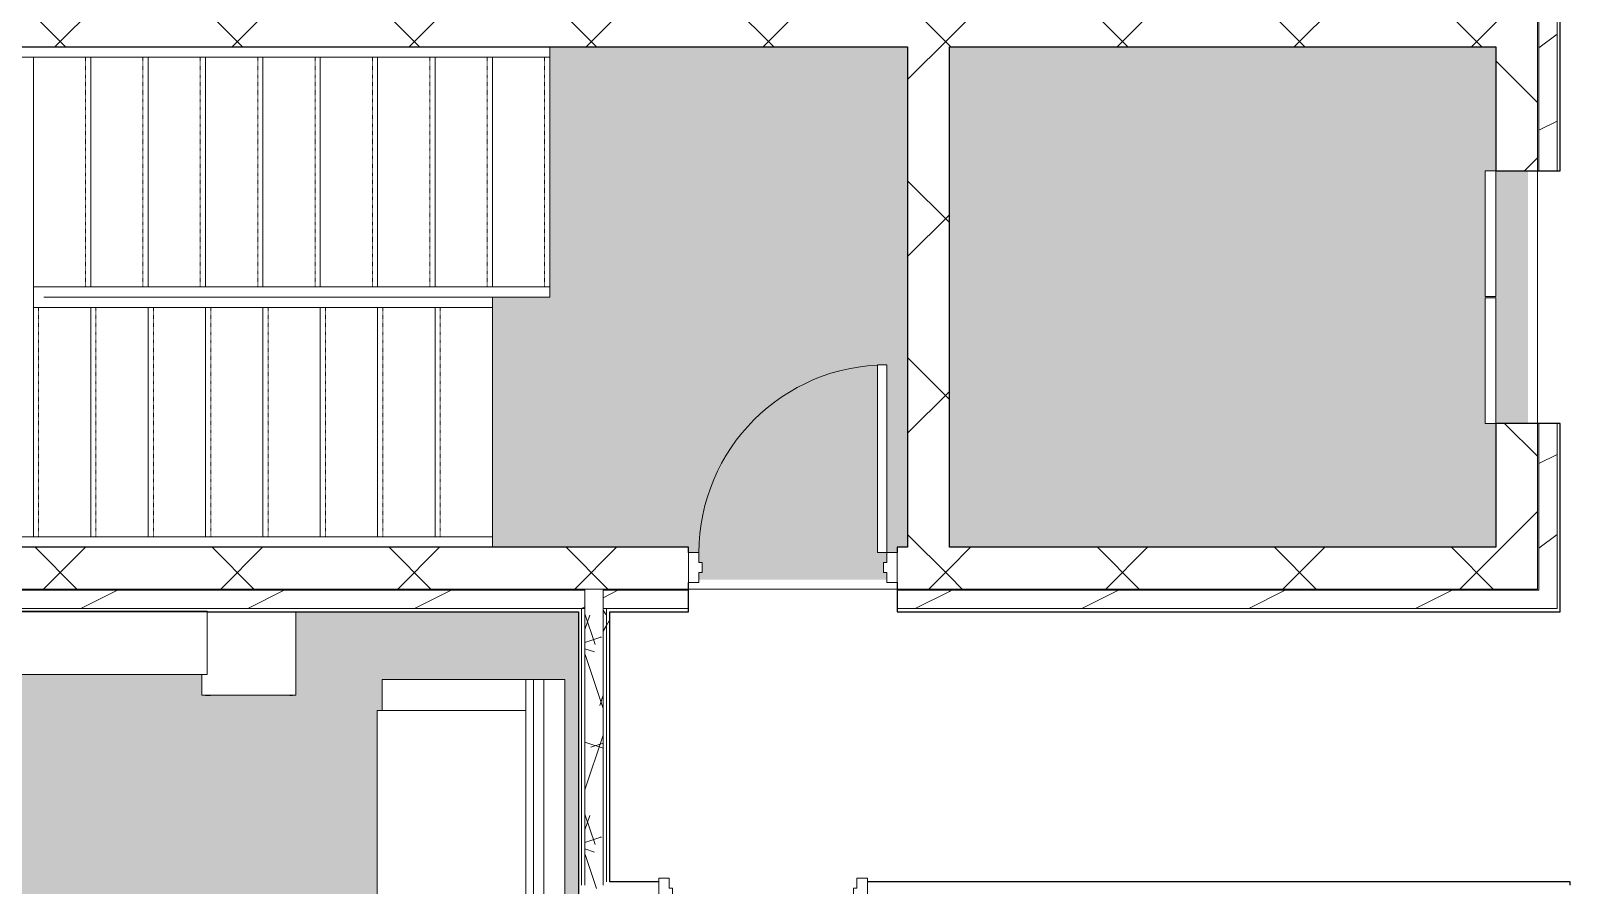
# Model space of a CAD drawing. Header units: inches. Extents: x -4830 to -235, y 9551 to 12852.
# Drawn here: x -3773.1 to -3478, y 11378.2 to 11542.1 of the extents above; entities that cross this region are included whole.
import ezdxf

# ---------------------------------------------------------------- set-up
doc = ezdxf.new("R2010")
doc.units = ezdxf.units.IN
doc.header["$MEASUREMENT"] = 0
doc.linetypes.add('Overhead 1_16_', pattern=[0.101562, 0.0625, -0.039062])
for name, color, linetype, lineweight in [('0-1', 7, 'Continuous', 5), ('0-2', 7, 'Continuous', 9), ('0-3', 8, 'Continuous', 9), ('A-AREA-PATT-3', 41, 'Continuous', 9), ('A-DOOR-1', 7, 'Continuous', 9), ('A-DOOR-2', 50, 'Continuous', 13), ('A-DOOR-FRAM-1', 50, 'Continuous', 13), ('A-FLOR', 192, 'Continuous', 9), ('A-WALL-1', 250, 'Continuous', 25), ('A-WALL-2', 7, 'Continuous', 9), ('A-WALL-PATT-1', 7, 'Continuous', 9), ('A-WALL-PATT-3', 253, 'Continuous', 9), ('A-WALL-PATT-4', 252, 'Continuous', 9), ('I-FURN', 30, 'Continuous', 9), ('I-FURN-1', 7, 'Continuous', 9), ('I-WALL-1', 250, 'Continuous', 25), ('Q-SPCQ-1', 7, 'Continuous', 9), ('S-STRS-1', 7, 'Continuous', 9), ('S-STRS-2', 7, 'Overhead 1_16_', 9)]:
    doc.layers.add(name, color=color, linetype=linetype, lineweight=lineweight)
doc.layers.add('A-AREA-PATT-1', color=7, linetype='Continuous', lineweight=9, transparency=1)
pattern_1 = [(0, (0, 0), (61.44, 15.36), [2.534, -43.546, 2.534, -43.546, -245.76]), (0, (0, 0), (61.44, 15.36), [-92.16, 2.534, -89.626, 2.534, -43.546, -107.52]), (0, (0, 0), (61.44, 15.36), [-230.4, 2.534, -28.186, 2.534, -74.266]), (120, (23.04, 7.68), (-44.02215, 45.5286), [2.534, -43.546, 2.534, -43.546, -245.76]), (120, (23.04, 7.68), (-44.02215, 45.5286), [-92.16, 2.534, -89.626, 2.534, -43.546, -107.52]), (120, (23.04, 7.68), (-44.02215, 45.5286), [-230.4, 2.534, -28.186, 2.534, -74.266]), (240, (30.72, 38.4), (-17.41785, -60.8886), [2.534, -43.546, 2.534, -43.546, -245.76]), (240, (30.72, 38.4), (-17.41785, -60.8886), [-92.16, 2.534, -89.626, 2.534, -43.546, -107.52]), (240, (30.72, 38.4), (-17.41785, -60.8886), [-230.4, 2.534, -28.186, 2.534, -74.266])]
pattern_2 = [(45, (0, 0), (-16.970563, 16.970563), []), (135, (0, 0), (-16.970563, -16.970563), [])]
pattern_3 = [(216.87, (12.795, 31.987), (95.9612857, 63.9749714), [15.994, -143.942]), (206.565, (31.987, 22.391), (-31.986981, -31.986924), [35.763, -35.763]), (198.435, (31.987, 6.397), (-63.974746, -31.987128), [20.231, -80.922])]

# ---------------------------------------------------------------- blocks, each defined once
blk = doc.blocks.new('Entertainment_Center_14771 - Entertainment_Center_14771-V9-FLOOR PLAN - 3RD FLOOR')
at = {"layer": 'I-FURN-1'}
for p, q in [((-18, 10), (-36, 10)), ((-36, 10), (-36, -6)), ((-34.85, 10.03), (-35.34, 10.03)), ((-34.85, 10), (-34.85, 10.03)), ((-18.66, 10.03), (-19.66, 10.03)), ((-19.66, 10.03), (-19.66, 10)), ((-18.66, 10), (-18.66, 10.03)), ((-18, 6), (-18, 10)), ((36, 10), (18, 10)), ((18, 10), (18, 6)), ((18.66, 10.03), (18.66, 10)), ((19.66, 10.03), (18.66, 10.03)), ((19.66, 10), (19.66, 10.03)), ((35.34, 10.03), (34.85, 10.03)), ((34.85, 10.03), (34.85, 10)), ((36, -6), (36, 10)), ((19, 6), (-19, 6)), ((-19, 6), (-19, -6)), ((19, -6), (19, 6)), ((-19, -6), (19, -6)), ((-19, -6.13), (-19, -6)), ((-19, -6), (19, -6)), ((19, -6.13), (-19, -6.13)), ((19, -6), (19, -6.13))]:
    blk.add_line(p, q, dxfattribs=at)
blk = doc.blocks.new('Couch-Both_Arms-Generic - 2-1352635-FLOOR PLAN - 3RD FLOOR')
at = {"layer": 'I-FURN'}
for p, q in [((-24, 13.5), (24, 13.5)), ((24, 13.5), (-24, 13.5)), ((-24, 13.5), (-24, 10)), ((24, 10), (24, 13.5)), ((-24, 11.5), (24, 11.5)), ((-24, 10), (-24, -17.5)), ((-24, 10), (24, 10)), ((-18, -17.5), (-18, 10)), ((18, 10), (18, -17.5)), ((24, -17.5), (24, 10)), ((-24, -17.5), (-18, -17.5)), ((-18, -17.5), (-18, -18.5)), ((18, -18.5), (18, -17.5)), ((18, -17.5), (24, -17.5)), ((-18, -18.5), (18, -18.5))]:
    blk.add_line(p, q, dxfattribs=at)
at = {"layer": 'I-FURN-1'}
for p, q in [((24, 17.5), (-24, 17.5)), ((-24, 17.5), (-24, 13.5)), ((24, 13.5), (24, 17.5))]:
    blk.add_line(p, q, dxfattribs=at)
blk = doc.blocks.new('CTR - 1st Phase - Unit Layouts_rvt-1-FLOOR PLAN - 3RD FLOOR')
at = {"layer": '0-2'}
for name, p, rotation in [('Entertainment_Center_14771 - Entertainment_Center_14771-V9-FLOOR PLAN - 3RD FLOOR', (-3758.28, 11424.61), 180), ('Couch-Both_Arms-Generic - 2-1352635-FLOOR PLAN - 3RD FLOOR', (-3688.22, 11393.66), 269.9999999999752)]:
    blk.add_blockref(name, p, dxfattribs=dict(at, rotation=rotation))
blk = doc.blocks.new('HOLLOW METAL - STAIR DOOR-1764014-FLOOR PLAN - 3RD FLOOR')
at = {"layer": 'A-DOOR-1'}
blk.add_arc((18, 5.4375), 36, 90, 180, dxfattribs=at)
at = {"layer": 'A-DOOR-2'}
for p, q in [((18, 41.4375), (16.25, 41.4375)), ((16.25, 41.4375), (16.25, 5.4375)), ((18, 5.4375), (18, 41.4375)), ((16.25, 5.4375), (18, 5.4375))]:
    blk.add_line(p, q, dxfattribs=at)
at = {"layer": 'A-DOOR-FRAM-1'}
for p, q in [((-18, 5.4375), (-20, 5.4375)), ((-20, 5.4375), (-20, -0.3125)), ((-18, 3.5), (-18, 5.4375)), ((-17.375, 3.5), (-18, 3.5)), ((-17.375, 1.625), (-17.375, 3.5)), ((18, 3.5), (17.375, 3.5)), ((17.375, 3.5), (17.375, 1.625)), ((18, 5.4375), (18, 3.5)), ((20, 5.4375), (18, 5.4375)), ((20, -0.3125), (20, 5.4375)), ((-18, -0.3125), (-18, 1.625)), ((-18, 1.625), (-17.375, 1.625)), ((17.375, 1.625), (18, 1.625)), ((18, 1.625), (18, -0.3125)), ((-20, -0.3125), (-18, -0.3125)), ((18, -0.3125), (20, -0.3125))]:
    blk.add_line(p, q, dxfattribs=at)
blk = doc.blocks.new('Elevator Door-Center - 48_ x 84_-1814188-FLOOR PLAN - 3RD FLOOR')
at = {"layer": 'Q-SPCQ-1'}
for p, q in [((-28.15, 8.19), (-4.03, 8.19)), ((-28.15, 8.19), (-28.15, 6.19)), ((-4.03, 6.19), (-28.15, 6.19)), ((-4.03, 6.19), (-4.03, 8.19)), ((-3.78, 8.19), (20.35, 8.19)), ((-3.78, 6.19), (-3.78, 8.19)), ((20.35, 6.19), (-3.78, 6.19)), ((20.35, 8.19), (20.35, 6.19))]:
    blk.add_line(p, q, dxfattribs=at)
blk = doc.blocks.new('HOLLOW METAL - UNIT DOOR-1759293-FLOOR PLAN - 3RD FLOOR')
at = {"layer": 'A-DOOR-1'}
blk.add_arc((18, 2.25), 36, 90, 180, dxfattribs=at)
at = {"layer": 'A-DOOR-2'}
for p, q in [((18, 38.25), (16.25, 38.25)), ((16.25, 38.25), (16.25, 2.25)), ((18, 2.25), (18, 38.25)), ((16.25, 2.25), (18, 2.25))]:
    blk.add_line(p, q, dxfattribs=at)
at = {"layer": 'A-DOOR-FRAM-1'}
for p, q in [((-18, 2.25), (-20, 2.25)), ((-20, 2.25), (-20, -3.5)), ((-18, 0.3125), (-18, 2.25)), ((-17.375, 0.3125), (-18, 0.3125)), ((-17.375, -1.5625), (-17.375, 0.3125)), ((18, 0.3125), (17.375, 0.3125)), ((17.375, 0.3125), (17.375, -1.5625)), ((18, 2.25), (18, 0.3125)), ((20, 2.25), (18, 2.25)), ((20, -3.5), (20, 2.25)), ((-18, -3.5), (-18, -1.5625)), ((-18, -1.5625), (-17.375, -1.5625)), ((17.375, -1.5625), (18, -1.5625)), ((18, -1.5625), (18, -3.5)), ((-20, -3.5), (-18, -3.5)), ((18, -3.5), (20, -3.5))]:
    blk.add_line(p, q, dxfattribs=at)
blk = doc.blocks.new('CTR - 1st Phase - Common Walls_rvt-1-FLOOR PLAN - 3RD FLOOR')
at = {"layer": 'A-AREA-PATT-1'}
h = blk.add_hatch(color=256, dxfattribs=at)
h.paths.add_polyline_path([(-3609, 11441.99), (-3610.75, 11441.99), (-3610.75, 11477.99), (-3609, 11477.99), (-3609, 11442.99)], flags=0)
h.paths.add_polyline_path([(-3610.75, 11436.8), (-3609, 11436.8), (-3609, 11438.18), (-3609.62, 11438.18), (-3609.62, 11440.05), (-3609, 11440.05), (-3609, 11441.99), (-3607, 11441.99), (-3607, 11442.99), (-3605, 11442.99), (-3605, 11538.99), (-3673.6, 11538.99), (-3673.6, 11490.99), (-3684.6, 11490.99), (-3684.6, 11442.99), (-3647, 11442.99), (-3647, 11441.99), (-3645, 11441.99), (-3645, 11440.05), (-3644.37, 11440.05), (-3644.37, 11438.18), (-3645, 11438.18), (-3645, 11436.8), (-3635.78, 11436.8)], flags=0)
h.paths.add_polyline_path([(-3822.2, 11436.8), (-3820.72, 11436.8), (-3820.72, 11442.99), (-3818.6, 11442.99), (-3818.6, 11538.99), (-3820.72, 11538.99), (-3820.72, 11545.18), (-3822.2, 11545.18), (-3822.2, 11442.99)], flags=0)
h = blk.add_hatch(color=256, dxfattribs=at)
h.paths.add_polyline_path([(-3492.25, 11515.24), (-3492.25, 11491.11), (-3494.25, 11491.11), (-3494.25, 11515.24)], flags=0)
h.paths.add_polyline_path([(-3597, 11442.99), (-3492.25, 11442.99), (-3492.25, 11466.74), (-3486.06, 11466.74), (-3486.06, 11515.24), (-3492.25, 11515.24), (-3492.25, 11538.99), (-3597, 11538.99), (-3597, 11447.15)], flags=0)
h.paths.add_polyline_path([(-3492.25, 11466.74), (-3494.25, 11466.74), (-3494.25, 11490.86), (-3492.25, 11490.86)], flags=0)
at = {"layer": 'A-AREA-PATT-3'}
h = blk.add_hatch(color=256, dxfattribs=at)
h.paths.add_polyline_path([(-3650.72, 11373.79), (-3648.97, 11373.79), (-3648.97, 11337.79), (-3650.72, 11337.79), (-3650.72, 11373.41)], flags=0)
h.paths.add_polyline_path([(-3851.85, 11129.19), (-3795.96, 11129.19), (-3795.96, 11209.19), (-3717.96, 11209.19), (-3717.96, 11129.19), (-3653.21, 11129.19), (-3653.21, 11130.94), (-3648.46, 11130.94), (-3648.46, 11129.19), (-3608.96, 11129.19), (-3608.96, 11153.19), (-3555.1, 11153.19), (-3555.1, 11129.19), (-3547.07, 11129.19), (-3547.07, 11136.92), (-3546.95, 11137.88), (-3546.58, 11138.78), (-3545.98, 11139.55), (-3545.21, 11140.14), (-3544.31, 11140.51), (-3542.72, 11140.64), (-3541.96, 11140.64), (-3542.31, 11143.67), (-3543.5, 11144.67), (-3544.07, 11145.67), (-3544.42, 11147.18), (-3544.6, 11148.67), (-3544.42, 11150.66), (-3543.89, 11152.67), (-3543.16, 11154.67), (-3542.23, 11156.67), (-3540.84, 11158.67), (-3539.84, 11159.67), (-3538.97, 11160.17), (-3537.6, 11160.67), (-3536.6, 11160.67), (-3535.22, 11160.17), (-3534.36, 11159.67), (-3533.36, 11158.67), (-3531.97, 11156.67), (-3531.04, 11154.67), (-3530.31, 11152.67), (-3529.77, 11150.66), (-3529.6, 11148.67), (-3529.77, 11147.18), (-3529.86, 11146.67), (-3530.13, 11145.67), (-3530.7, 11144.67), (-3531.89, 11143.67), (-3532.24, 11140.64), (-3530.42, 11140.59), (-3529.77, 11140.47), (-3528.99, 11140.14), (-3528.21, 11139.55), (-3527.62, 11138.78), (-3527.25, 11137.88), (-3527.12, 11136.92), (-3527.12, 11129.19), (-3521.1, 11129.19), (-3521.1, 11134.86), (-3516.35, 11134.86), (-3516.35, 11129.19), (-3483.97, 11129.19), (-3483.97, 11158.48), (-3516.35, 11158.48), (-3516.35, 11154.86), (-3521.1, 11154.86), (-3521.1, 11163.23), (-3483.97, 11163.23), (-3483.97, 11199.23), (-3609.72, 11199.23), (-3609.72, 11203.98), (-3521.12, 11203.98), (-3521.12, 11206.01), (-3516.37, 11206.01), (-3516.37, 11203.98), (-3483.97, 11203.98), (-3483.97, 11236.64), (-3516.37, 11236.64), (-3516.37, 11236.01), (-3521.12, 11236.01), (-3521.12, 11241.39), (-3507.97, 11241.39), (-3507.97, 11337.04), (-3515.97, 11337.04), (-3515.97, 11372.79), (-3555.97, 11372.79), (-3555.97, 11364.39), (-3553.69, 11364.39), (-3553.49, 11364.19), (-3553.49, 11363.29), (-3553.24, 11363.29), (-3553.24, 11359.43), (-3552.99, 11359.43), (-3552.99, 11357.73), (-3553.24, 11357.73), (-3553.24, 11348.24), (-3552.99, 11348.24), (-3552.99, 11347.65), (-3553.24, 11347.65), (-3553.24, 11347.06), (-3552.99, 11347.06), (-3552.99, 11346.46), (-3553.24, 11346.46), (-3553.24, 11345.87), (-3552.99, 11345.87), (-3552.99, 11345.28), (-3553.24, 11345.28), (-3553.24, 11344.69), (-3552.99, 11344.69), (-3552.99, 11344.1), (-3553.24, 11344.1), (-3553.24, 11341.48), (-3553.49, 11341.46), (-3553.55, 11340.53), (-3553.69, 11340.39), (-3555.97, 11340.39), (-3555.97, 11264.42), (-3591.97, 11264.42), (-3591.97, 11277.96), (-3602.42, 11277.96), (-3602.38, 11294.46), (-3591.97, 11294.46), (-3591.97, 11305.96), (-3602.42, 11305.96), (-3602.38, 11322.46), (-3591.97, 11322.46), (-3591.97, 11333.96), (-3602.42, 11333.96), (-3602.42, 11350.46), (-3591.97, 11350.46), (-3591.97, 11372.79), (-3612.72, 11372.79), (-3612.72, 11373.79), (-3614.72, 11373.79), (-3614.72, 11375.73), (-3650.72, 11375.73), (-3650.72, 11373.79), (-3652.72, 11373.79), (-3652.72, 11372.79), (-3668.12, 11372.79), (-3668.12, 11430.61), (-3722.28, 11430.61), (-3722.28, 11414.61), (-3740.28, 11414.61), (-3740.28, 11418.61), (-3776.28, 11418.61), (-3776.28, 11414.61), (-3794.28, 11414.61), (-3794.28, 11430.61), (-3820.72, 11430.61), (-3820.72, 11436.8), (-3822.2, 11436.8), (-3822.2, 11424.76), (-3851.85, 11424.76), (-3851.85, 11394.61), (-3855.22, 11394.61), (-3855.22, 11356.59), (-3851.85, 11356.59), (-3851.85, 11317.81), (-3855.22, 11317.81), (-3855.22, 11279.79), (-3851.85, 11279.79), (-3851.85, 11249.94), (-3723.96, 11249.94), (-3723.96, 11245.19), (-3851.85, 11245.19), (-3851.85, 11241.01), (-3855.72, 11241.01), (-3855.72, 11239.01), (-3856.29, 11239.01), (-3856.29, 11204.99), (-3855.72, 11204.99), (-3855.72, 11202.99), (-3854.47, 11202.99), (-3854.47, 11206.27), (-3826.32, 11206.27), (-3826.32, 11207.56), (-3821.57, 11207.56), (-3821.57, 11201.52), (-3854.47, 11201.52), (-3854.47, 11202.61), (-3855.22, 11202.61), (-3855.22, 11164.59), (-3851.85, 11164.59), (-3851.85, 11131.98)], flags=0)
h.paths.add_polyline_path([(-3716.03, 11129.69), (-3716.03, 11147.69), (-3698.03, 11147.69), (-3698.03, 11129.69), (-3706.02, 11129.69)], flags=0)
h.paths.add_polyline_path([(-3816.97, 11129.69), (-3817.96, 11129.69), (-3817.96, 11147.69), (-3799.96, 11147.69), (-3799.96, 11129.69), (-3811.39, 11129.69)], flags=0)
h.paths.add_polyline_path([(-3648.46, 11164.94), (-3649.34, 11164.94), (-3649.34, 11200.94), (-3652.34, 11200.94), (-3652.34, 11164.94), (-3653.21, 11164.94), (-3653.21, 11171.19), (-3681.96, 11171.19), (-3681.96, 11188.86), (-3682.71, 11188.86), (-3682.71, 11191.36), (-3681.96, 11191.36), (-3681.96, 11216.61), (-3680.59, 11216.61), (-3680.59, 11239.61), (-3681.96, 11239.61), (-3681.96, 11239.86), (-3682.71, 11239.86), (-3682.71, 11242.36), (-3681.96, 11242.36), (-3681.96, 11245.19), (-3687.96, 11245.19), (-3687.96, 11249.94), (-3648.46, 11249.94), (-3648.38, 11203.98), (-3645.72, 11203.98), (-3645.72, 11199.23), (-3648.46, 11199.23), (-3648.46, 11171.81)], flags=0)
h.paths.add_polyline_path([(-3653.21, 11175.94), (-3653.21, 11245.19), (-3677.21, 11245.19), (-3677.21, 11242.36), (-3676.46, 11242.32), (-3676.46, 11239.86), (-3677.21, 11239.86), (-3677.21, 11239.61), (-3679.21, 11239.61), (-3679.21, 11214.61), (-3680.59, 11214.61), (-3680.59, 11191.61), (-3677.21, 11191.61), (-3677.21, 11191.36), (-3676.46, 11191.36), (-3676.46, 11188.86), (-3677.21, 11188.86), (-3677.21, 11175.94)], flags=0)
h.paths.add_polyline_path([(-3485.75, 11207.11), (-3511.75, 11207.11), (-3511.75, 11232.11), (-3485.75, 11232.11), (-3485.75, 11213.49)], flags=0)
h.paths.add_polyline_path([(-3828.22, 11208.31), (-3853.47, 11208.31), (-3853.47, 11236.31), (-3828.22, 11236.31), (-3828.22, 11218.13), (-3827.72, 11218.06), (-3827.72, 11218), (-3828.22, 11218), (-3828.22, 11216.72)], flags=0)
h.paths.add_polyline_path([(-3826.32, 11237.56), (-3826.32, 11243.04), (-3821.57, 11243.04), (-3821.57, 11237.56), (-3825.7, 11237.56)], flags=0)
h.paths.add_polyline_path([(-3719.79, 11330.34), (-3803.79, 11330.34), (-3803.79, 11365.34), (-3797.79, 11365.34), (-3797.79, 11366.34), (-3725.79, 11366.34), (-3725.79, 11365.34), (-3719.79, 11365.34), (-3719.79, 11334.34)], flags=0)
h.paths.add_polyline_path([(-3483.97, 11337.04), (-3483.97, 11372.79), (-3485.97, 11372.79), (-3485.97, 11337.04)], flags=0)
h.paths.add_polyline_path([(-3692.6, 11369.66), (-3705.72, 11369.66), (-3705.72, 11375.66), (-3706.72, 11375.66), (-3706.72, 11411.66), (-3705.72, 11411.66), (-3705.72, 11417.66), (-3670.72, 11417.66), (-3670.72, 11369.66), (-3678.22, 11369.66)], flags=0)
h.paths.add_polyline_path([(-3843.59, 11369.66), (-3850.85, 11369.66), (-3850.85, 11417.66), (-3815.85, 11417.66), (-3815.85, 11411.66), (-3814.85, 11411.66), (-3814.85, 11375.66), (-3815.85, 11375.66), (-3815.85, 11369.66), (-3843.35, 11369.66)], flags=0)
at = {"layer": 'A-WALL-PATT-1'}
h = blk.add_hatch(dxfattribs=at)
h.set_pattern_fill('FP_1', color=256, style=0, pattern_type=2)
h.set_pattern_definition(pattern_1)
h.paths.add_polyline_path([(-3663.37, 11378.16), (-3662.75, 11378.16), (-3662.75, 11431.24), (-3663.37, 11431.24), (-3663.37, 11378.2)], flags=0)
h = blk.add_hatch(dxfattribs=at)
h.set_pattern_fill('FP_1', color=256, style=0, pattern_type=2)
h.set_pattern_definition(pattern_1)
h.paths.add_polyline_path([(-3662.75, 11378.79), (-3662.12, 11378.79), (-3662.12, 11430.61), (-3662.75, 11430.61), (-3662.75, 11379.02)], flags=0)
h = blk.add_hatch(dxfattribs=at)
h.set_pattern_fill('FP_1', color=256, style=0, pattern_type=2)
h.set_pattern_definition(pattern_1)
h.paths.add_polyline_path([(-3477.97, 11027.19), (-3477.97, 11378.16), (-3478.6, 11378.16), (-3478.6, 11027.19)], flags=0)
at = {"layer": 'A-WALL-PATT-3'}
h = blk.add_hatch(dxfattribs=at)
h.set_pattern_fill('FP_2', color=256, style=0, pattern_type=2)
h.set_pattern_definition(pattern_3)
h.paths.add_polyline_path([(-3480.5, 11431.24), (-3480.5, 11466.74), (-3484, 11466.74), (-3484, 11431.24), (-3481.1, 11431.24)], flags=0)
h.paths.add_polyline_path([(-3480.5, 11515.24), (-3480.5, 11547.24), (-3484, 11547.24), (-3484, 11515.24)], flags=0)
h = blk.add_hatch(dxfattribs=at)
h.set_pattern_fill('FP_2', color=256, style=0, pattern_type=2)
h.set_pattern_definition(pattern_3)
h.paths.add_polyline_path([(-3820.72, 11431.24), (-3666.87, 11431.24), (-3666.87, 11434.74), (-3820.72, 11434.74)], flags=0)
h.paths.add_polyline_path([(-3663.37, 11431.24), (-3647, 11431.24), (-3647, 11434.74), (-3663.37, 11434.74), (-3663.37, 11432.84)], flags=0)
h.paths.add_polyline_path([(-3597, 11431.24), (-3597, 11434.74), (-3607, 11434.74), (-3607, 11431.24), (-3605, 11431.24)], flags=0)
h = blk.add_hatch(dxfattribs=at)
h.set_pattern_fill('FP_34', color=256, style=0, pattern_type=2)
h.set_pattern_definition([(161.57, (0.96, 0.96), (-7.6802237, -0.0009796), [0, -54.643, 6.067, 0]), (18.43, (-0.96, 0.96), (-7.6802237, 0.0009796), [0, -54.643, 6.067, 0]), (108.43, (0.96, 0.96), (3.8382953, -19.2013653), [18.211, -42.499]), (71.57, (-0.96, 0.96), (3.8382953, 19.2013653), [18.211, -42.499])])
h.paths.add_polyline_path([(-3666.87, 11377.54), (-3663.37, 11377.54), (-3663.37, 11434.99), (-3666.87, 11434.99), (-3666.87, 11377.73)], flags=0)
h = blk.add_hatch(dxfattribs=at)
h.set_pattern_fill('FP_2', color=256, style=0, pattern_type=2)
h.set_pattern_definition(pattern_3)
h.paths.add_polyline_path([(-3496.21, 11431.24), (-3484, 11431.24), (-3484.04, 11434.74), (-3597, 11434.74), (-3597, 11431.24), (-3565.54, 11431.24)], flags=0)
at = {"layer": 'A-WALL-PATT-4'}
h = blk.add_hatch(dxfattribs=at)
h.set_pattern_fill('FP_35', color=256, style=0, pattern_type=2)
h.set_pattern_definition(pattern_2)
h.paths.add_polyline_path([(-3706.02, 11538.99), (-3605, 11538.99), (-3605, 11546.99), (-3820.72, 11546.99), (-3820.72, 11538.99), (-3772.6, 11538.99)], flags=0)
h = blk.add_hatch(dxfattribs=at)
h.set_pattern_fill('FP_35', color=256, style=0, pattern_type=2)
h.set_pattern_definition(pattern_2)
h.paths.add_polyline_path([(-3597, 11434.99), (-3597, 11546.99), (-3605, 11546.99), (-3605, 11434.99)], flags=0)
h = blk.add_hatch(dxfattribs=at)
h.set_pattern_fill('FP_35', color=256, style=0, pattern_type=2)
h.set_pattern_definition(pattern_2)
h.paths.add_polyline_path([(-3492.25, 11538.99), (-3484.25, 11538.99), (-3484.25, 11546.99), (-3597, 11546.99), (-3597, 11538.99), (-3495.3, 11538.99)], flags=0)
h = blk.add_hatch(dxfattribs=at)
h.set_pattern_fill('FP_35', color=256, style=0, pattern_type=2)
h.set_pattern_definition(pattern_2)
h.paths.add_polyline_path([(-3492.25, 11434.99), (-3484.25, 11434.99), (-3484.25, 11466.74), (-3492.25, 11466.74), (-3492.25, 11441.36)], flags=0)
h.paths.add_polyline_path([(-3484.25, 11515.24), (-3484.27, 11538.99), (-3492.25, 11538.99), (-3492.25, 11515.24)], flags=0)
h = blk.add_hatch(dxfattribs=at)
h.set_pattern_fill('FP_35', color=256, style=0, pattern_type=2)
h.set_pattern_definition(pattern_2)
h.paths.add_polyline_path([(-3776.27, 11434.99), (-3647, 11434.99), (-3647, 11442.99), (-3820.72, 11442.99), (-3820.72, 11434.99), (-3811.39, 11434.99)], flags=0)
h.paths.add_polyline_path([(-3605, 11434.99), (-3605, 11442.99), (-3607, 11442.99), (-3607, 11434.99), (-3605.71, 11434.99)], flags=0)
h = blk.add_hatch(dxfattribs=at)
h.set_pattern_fill('FP_35', color=256, style=0, pattern_type=2)
h.set_pattern_definition(pattern_2)
h.paths.add_polyline_path([(-3565.54, 11434.99), (-3492.25, 11434.99), (-3492.25, 11442.99), (-3597, 11442.99), (-3597, 11434.99)], flags=0)
at = {"layer": 'A-WALL-1'}
for p, q in [((-3479.87, 11538.99), (-3479.87, 11550.74)), ((-3820.72, 11538.99), (-3605, 11538.99)), ((-3605, 11538.99), (-3605, 11442.99)), ((-3597, 11442.99), (-3597, 11538.99)), ((-3597, 11538.99), (-3492.25, 11538.99)), ((-3492.25, 11538.99), (-3492.25, 11515.24)), ((-3479.87, 11515.24), (-3479.87, 11538.99)), ((-3492.25, 11515.24), (-3479.87, 11515.24)), ((-3479.87, 11466.74), (-3492.25, 11466.74)), ((-3492.25, 11466.74), (-3492.25, 11442.99)), ((-3479.87, 11430.61), (-3479.87, 11466.74)), ((-3647, 11442.99), (-3820.72, 11442.99)), ((-3647, 11441.99), (-3647, 11442.99)), ((-3605, 11442.99), (-3607, 11442.99)), ((-3607, 11442.99), (-3607, 11441.99)), ((-3492.25, 11442.99), (-3597, 11442.99)), ((-3647, 11430.61), (-3647, 11436.24)), ((-3607, 11436.24), (-3607, 11430.61)), ((-3739.28, 11430.61), (-3668.12, 11430.61)), ((-3662.12, 11430.61), (-3647, 11430.61)), ((-3607, 11430.61), (-3605, 11430.61)), ((-3605, 11430.61), (-3597, 11430.61)), ((-3597, 11430.61), (-3492.25, 11430.61)), ((-3492.25, 11430.61), (-3480.5, 11430.61)), ((-3480.5, 11430.61), (-3479.87, 11430.61))]:
    blk.add_line(p, q, dxfattribs=at)
at = {"layer": 'A-WALL-2'}
for p, q in [((-3484.25, 11546.99), (-3484.25, 11538.99)), ((-3484, 11546.99), (-3484, 11538.99)), ((-3480.5, 11547.24), (-3480.5, 11538.99)), ((-3484.25, 11538.99), (-3484.25, 11515.24)), ((-3484, 11538.99), (-3484, 11515.24)), ((-3480.5, 11538.99), (-3480.5, 11515.24)), ((-3484.25, 11466.74), (-3484.25, 11434.99)), ((-3484, 11466.74), (-3484, 11434.74)), ((-3480.5, 11466.74), (-3480.5, 11431.24)), ((-3666.87, 11434.99), (-3820.72, 11434.99)), ((-3666.87, 11434.74), (-3820.72, 11434.74)), ((-3666.87, 11434.99), (-3663.37, 11434.99)), ((-3666.87, 11434.99), (-3666.87, 11434.74)), ((-3663.37, 11434.99), (-3666.87, 11434.99)), ((-3666.87, 11434.74), (-3666.87, 11431.24)), ((-3663.37, 11434.99), (-3663.37, 11434.74)), ((-3647, 11434.99), (-3663.37, 11434.99)), ((-3663.37, 11434.74), (-3663.37, 11431.24)), ((-3647, 11434.74), (-3663.37, 11434.74)), ((-3605, 11434.99), (-3607, 11434.99)), ((-3605, 11434.74), (-3607, 11434.74)), ((-3597, 11434.99), (-3605, 11434.99)), ((-3597, 11434.74), (-3605, 11434.74)), ((-3597, 11434.99), (-3492.25, 11434.99)), ((-3597, 11434.74), (-3492.25, 11434.74)), ((-3484.25, 11434.99), (-3492.25, 11434.99)), ((-3484.25, 11434.74), (-3492.25, 11434.74)), ((-3484, 11434.74), (-3484.25, 11434.74)), ((-3667.5, 11431.24), (-3820.72, 11431.24)), ((-3667.5, 11431.24), (-3666.87, 11431.24)), ((-3667.5, 11431.24), (-3667.5, 11430.61)), ((-3666.87, 11431.24), (-3667.5, 11431.24)), ((-3667.5, 11378.79), (-3667.5, 11430.61)), ((-3666.87, 11431.24), (-3666.87, 11430.61)), ((-3666.87, 11378.79), (-3666.87, 11430.61)), ((-3663.37, 11431.24), (-3662.75, 11431.24)), ((-3663.37, 11431.24), (-3663.37, 11430.61)), ((-3662.75, 11431.24), (-3663.37, 11431.24)), ((-3663.37, 11378.79), (-3663.37, 11430.61)), ((-3662.75, 11431.24), (-3662.75, 11430.61)), ((-3647, 11431.24), (-3662.75, 11431.24)), ((-3662.75, 11378.79), (-3662.75, 11430.61)), ((-3605, 11431.24), (-3607, 11431.24)), ((-3597, 11431.24), (-3605, 11431.24)), ((-3597, 11431.24), (-3492.25, 11431.24)), ((-3484, 11431.24), (-3492.25, 11431.24)), ((-3480.5, 11431.24), (-3484, 11431.24)), ((-3667.5, 11378.16), (-3667.5, 11378.79)), ((-3666.87, 11378.16), (-3666.87, 11378.79)), ((-3663.37, 11378.16), (-3663.37, 11378.79))]:
    blk.add_line(p, q, dxfattribs=at)
at = {"layer": 'I-WALL-1'}
for p, q in [((-3668.12, 11430.61), (-3668.12, 11378.79)), ((-3662.12, 11378.79), (-3662.12, 11430.61)), ((-3668.12, 11378.79), (-3668.12, 11373.41)), ((-3652.72, 11378.79), (-3662.12, 11378.79)), ((-3477.97, 11378.79), (-3612.72, 11378.79)), ((-3477.97, 11378.16), (-3477.97, 11378.79))]:
    blk.add_line(p, q, dxfattribs=at)
at = {"layer": 'S-STRS-1'}
for p, q in [((-3772.6, 11536.99), (-3775.01, 11536.99)), ((-3761.6, 11536.99), (-3772.6, 11536.99)), ((-3772.6, 11492.99), (-3772.6, 11536.99)), ((-3750.6, 11536.99), (-3761.6, 11536.99)), ((-3761.6, 11492.99), (-3761.6, 11536.99)), ((-3739.6, 11536.99), (-3750.6, 11536.99)), ((-3750.6, 11492.99), (-3750.6, 11536.99)), ((-3728.6, 11536.99), (-3739.6, 11536.99)), ((-3739.6, 11492.99), (-3739.6, 11536.99)), ((-3717.6, 11536.99), (-3728.6, 11536.99)), ((-3728.6, 11492.99), (-3728.6, 11536.99)), ((-3706.6, 11536.99), (-3717.6, 11536.99)), ((-3717.6, 11492.99), (-3717.6, 11536.99)), ((-3695.6, 11536.99), (-3706.6, 11536.99)), ((-3706.6, 11492.99), (-3706.6, 11536.99)), ((-3684.6, 11536.99), (-3695.6, 11536.99)), ((-3695.6, 11492.99), (-3695.6, 11536.99)), ((-3673.6, 11536.99), (-3684.6, 11536.99)), ((-3684.6, 11492.99), (-3684.6, 11536.99)), ((-3673.6, 11536.99), (-3673.6, 11538.99)), ((-3673.6, 11492.99), (-3673.6, 11536.99)), ((-3770.6, 11492.99), (-3772.6, 11492.99)), ((-3772.6, 11490.99), (-3772.6, 11492.99)), ((-3761.6, 11492.99), (-3770.6, 11492.99)), ((-3750.6, 11492.99), (-3761.6, 11492.99)), ((-3739.6, 11492.99), (-3750.6, 11492.99)), ((-3728.6, 11492.99), (-3739.6, 11492.99)), ((-3717.6, 11492.99), (-3728.6, 11492.99)), ((-3706.6, 11492.99), (-3717.6, 11492.99)), ((-3695.6, 11492.99), (-3706.6, 11492.99)), ((-3684.6, 11492.99), (-3695.6, 11492.99)), ((-3673.6, 11492.99), (-3684.6, 11492.99)), ((-3673.6, 11490.99), (-3673.6, 11492.99)), ((-3772.6, 11490.99), (-3772.6, 11488.99)), ((-3770.6, 11490.99), (-3684.6, 11490.99)), ((-3684.6, 11488.99), (-3684.6, 11490.99)), ((-3673.6, 11490.99), (-3684.6, 11490.99)), ((-3772.6, 11488.99), (-3761.6, 11488.99)), ((-3772.6, 11488.99), (-3772.6, 11444.99)), ((-3761.6, 11488.99), (-3750.6, 11488.99)), ((-3761.6, 11488.99), (-3761.6, 11444.99)), ((-3750.6, 11488.99), (-3739.6, 11488.99)), ((-3750.6, 11488.99), (-3750.6, 11444.99)), ((-3739.6, 11488.99), (-3728.6, 11488.99)), ((-3739.6, 11488.99), (-3739.6, 11444.99)), ((-3728.6, 11488.99), (-3717.6, 11488.99)), ((-3728.6, 11488.99), (-3728.6, 11444.99)), ((-3717.6, 11488.99), (-3706.6, 11488.99)), ((-3717.6, 11488.99), (-3717.6, 11444.99)), ((-3706.6, 11488.99), (-3695.6, 11488.99)), ((-3706.6, 11488.99), (-3706.6, 11444.99)), ((-3695.6, 11488.99), (-3684.6, 11488.99)), ((-3695.6, 11488.99), (-3695.6, 11444.99)), ((-3684.6, 11488.99), (-3684.6, 11444.99)), ((-3781.19, 11444.99), (-3772.6, 11444.99)), ((-3772.6, 11444.99), (-3761.6, 11444.99)), ((-3761.6, 11444.99), (-3750.6, 11444.99)), ((-3750.6, 11444.99), (-3739.6, 11444.99)), ((-3739.6, 11444.99), (-3728.6, 11444.99)), ((-3728.6, 11444.99), (-3717.6, 11444.99)), ((-3717.6, 11444.99), (-3706.6, 11444.99)), ((-3706.6, 11444.99), (-3695.6, 11444.99)), ((-3695.6, 11444.99), (-3684.6, 11444.99)), ((-3684.6, 11442.99), (-3684.6, 11444.99))]:
    blk.add_line(p, q, dxfattribs=at)
at = {"layer": 'S-STRS-2'}
for p, q in [((-3762.6, 11492.99), (-3762.6, 11536.99)), ((-3751.6, 11492.99), (-3751.6, 11536.99)), ((-3740.6, 11492.99), (-3740.6, 11536.99)), ((-3729.6, 11492.99), (-3729.6, 11536.99)), ((-3718.6, 11492.99), (-3718.6, 11536.99)), ((-3707.6, 11492.99), (-3707.6, 11536.99)), ((-3696.6, 11492.99), (-3696.6, 11536.99)), ((-3685.6, 11492.99), (-3685.6, 11536.99)), ((-3674.6, 11492.99), (-3674.6, 11536.99)), ((-3771.6, 11488.99), (-3771.6, 11444.99)), ((-3760.6, 11488.99), (-3760.6, 11444.99)), ((-3749.6, 11488.99), (-3749.6, 11444.99)), ((-3738.6, 11488.99), (-3738.6, 11444.99)), ((-3727.6, 11488.99), (-3727.6, 11444.99)), ((-3716.6, 11488.99), (-3716.6, 11444.99)), ((-3705.6, 11488.99), (-3705.6, 11444.99)), ((-3694.6, 11488.99), (-3694.6, 11444.99))]:
    blk.add_line(p, q, dxfattribs=at)
at = {"layer": '0-3'}
for name, p, rotation in [('Elevator Door-Center - 48_ x 84_-1814188-FLOOR PLAN - 3RD FLOOR', (-3486.06, 11494.89), 90.0000000000186), ('HOLLOW METAL - UNIT DOOR-1759293-FLOOR PLAN - 3RD FLOOR', (-3632.72, 11376.04), 180)]:
    blk.add_blockref(name, p, dxfattribs=dict(at, rotation=rotation))
blk.add_blockref('HOLLOW METAL - STAIR DOOR-1764014-FLOOR PLAN - 3RD FLOOR', (-3627, 11436.55), dxfattribs=at)

msp = doc.modelspace()

# ---------------------------------------------------------------- linework, layer by layer
at = {"layer": 'A-FLOR'}
for p, q in [((-3484.25, 11515.24), (-3484.25, 11466.74)), ((-3607, 11434.99), (-3647, 11434.99))]:
    msp.add_line(p, q, dxfattribs=at)

# ---------------------------------------------------------------- block references
at = {"layer": '0-1'}
for name in ['CTR - 1st Phase - Common Walls_rvt-1-FLOOR PLAN - 3RD FLOOR', 'CTR - 1st Phase - Unit Layouts_rvt-1-FLOOR PLAN - 3RD FLOOR']:
    msp.add_blockref(name, (0, 0), dxfattribs=at)

doc.saveas('drawing.dxf')
